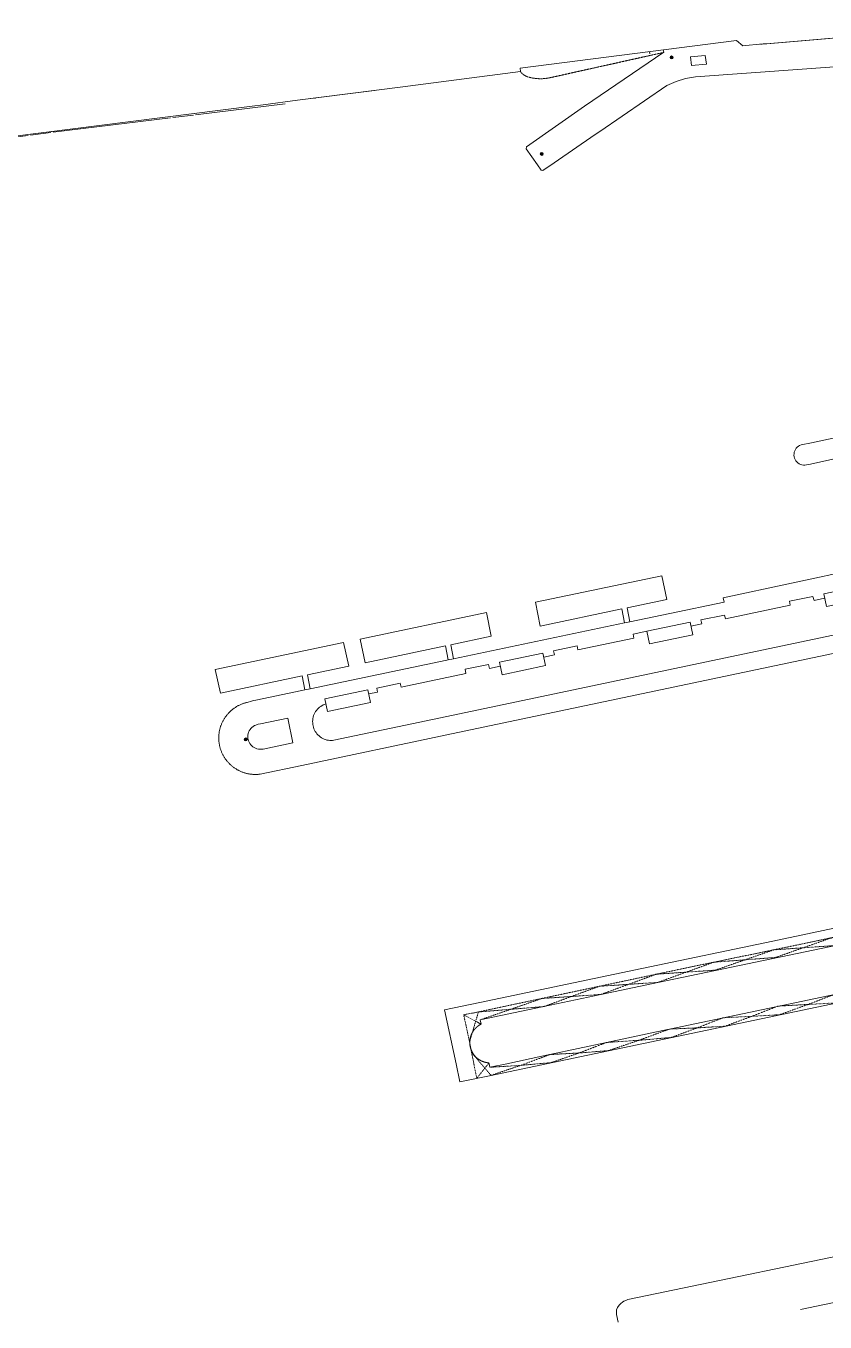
# Model space of a CAD drawing. Header units: millimetres. Extents: x 833924389 to 835767163, y 817400000 to 818811854.
# Drawn here: x 834952826 to 835226149, y 817564473 to 818008032 of the extents above; entities that cross this region are included whole.
import ezdxf

# ---------------------------------------------------------------- set-up
doc = ezdxf.new("R2010")
doc.units = ezdxf.units.MM
doc.header["$LTSCALE"] = 10
doc.header["$MEASUREMENT"] = 0
doc.linetypes.add('11SW4A$0$DGN Style 3', pattern=[13.045886, 9.31849, -3.727396])
doc.linetypes.add('11SW4A$0$DGN Style 5', pattern=[6.522943, 2.795547, -3.727396])
doc.layers.add('01_Base_Plan', color=5, linetype='Continuous', lineweight=5)

msp = doc.modelspace()

# ---------------------------------------------------------------- linework, layer by layer
at = {"layer": '01_Base_Plan', "linetype": 'Continuous'}
for p, q in [((835173174, 817997335), (835174162, 817997335)), ((835173174, 817997179), (835174162, 817997179)), ((835173222, 817997484), (835174114, 817997484)), ((835173222, 817997030), (835174114, 817997030)), ((835173314, 817997611), (835173314, 817996903)), ((835173314, 817997611), (835174022, 817997611)), ((835173314, 817996903), (835174022, 817996903)), ((835173441, 817997703), (835173441, 817996811)), ((835173590, 817997751), (835173590, 817996763)), ((835173746, 817997751), (835173746, 817996763)), ((835173895, 817997703), (835173895, 817996811)), ((835174022, 817997611), (835174022, 817996903)), ((835128746, 817964320), (835129734, 817964320)), ((835128746, 817964164), (835129734, 817964164)), ((835128794, 817964469), (835129686, 817964469)), ((835128794, 817964015), (835129686, 817964015)), ((835128886, 817964596), (835128886, 817963888)), ((835128886, 817964596), (835129594, 817964596)), ((835128886, 817963888), (835129594, 817963888)), ((835129013, 817964688), (835129013, 817963796)), ((835129162, 817964736), (835129162, 817963748)), ((835129318, 817964736), (835129318, 817963748)), ((835129467, 817964688), (835129467, 817963796)), ((835129594, 817964596), (835129594, 817963888)), ((835027529, 817763932), (835028517, 817763932)), ((835027529, 817763776), (835028517, 817763776)), ((835027577, 817764081), (835028469, 817764081)), ((835027577, 817763627), (835028469, 817763627)), ((835027669, 817764208), (835027669, 817763500)), ((835027669, 817764208), (835028377, 817764208)), ((835027669, 817763500), (835028377, 817763500)), ((835027796, 817764300), (835027796, 817763408)), ((835027945, 817764348), (835027945, 817763360)), ((835028101, 817764348), (835028101, 817763360)), ((835028250, 817764300), (835028250, 817763408)), ((835028377, 817764208), (835028377, 817763500))]:
    msp.add_line(p, q, dxfattribs=at)
at = {"layer": '01_Base_Plan'}
for p, q in [((835051538, 817983330), (835051902, 817983355)), ((835009705, 817977999), (835010530, 817978057)), ((834961587, 817971929), (834961813, 817971945))]:
    msp.add_line(p, q, dxfattribs=at)
at = {"layer": '01_Base_Plan', "linetype": 'Continuous', "flags": 128}
for points in [[(835204034, 818001773), (835204650, 818001824), (835205950, 818001933), (835227369, 818003722), (835243261, 818005050), (835266419, 818008032)], [(835195823, 818003099), (835198062, 818001234), (835199046, 818001304)], [(835203749, 818001749), (835204936, 818001848), (835206235, 818001957), (835227654, 818003746)], [(835166072, 817999273), (835166179, 817998461)], [(835199046, 818001304), (835199033, 818001316)], [(835199046, 818001304), (835199058, 818001305), (835203749, 818001749)], [(835180176, 817997398), (835185156, 817997931), (835185544, 817994940), (835180500, 817994455), (835180176, 817997398)], [(835225702, 817813664), (835240478, 817816751), (835241378, 817812444), (835226602, 817809357), (835225702, 817813664)], [(835226000, 817812237), (835222368, 817811436), (835221999, 817812795), (835213977, 817811120), (835214225, 817809781), (835192065, 817805106), (835191739, 817806427), (835183657, 817804772), (835183998, 817803417), (835180284, 817802605)], [(835250000, 817804035), (835096729, 817771705)], [(835166126, 817796573), (835165215, 817800878), (835179988, 817804003), (835180899, 817799698), (835166126, 817796573)], [(835165215, 817800878), (835160521, 817799885), (835160756, 817798467), (835141614, 817794485), (835141335, 817795862), (835133285, 817794158), (835133610, 817792798), (835129910, 817792049)], [(835115666, 817785994), (835114756, 817790299), (835129577, 817793432), (835130487, 817789127), (835115666, 817785994)], [(835070081, 817779433), (835073117, 817780090), (835072794, 817781455), (835080844, 817783129), (835081157, 817781786), (835103308, 817786412), (835103069, 817787858), (835111087, 817789508), (835111412, 817788179), (835115050, 817788907)], [(835055915, 817773426), (835055012, 817777732), (835069800, 817780833), (835070703, 817776527), (835055915, 817773426)], [(835096729, 817771705), (835058164, 817763570), (835057629, 817763471), (835057273, 817763473), (835056766, 817763498), (835056262, 817763563), (835055766, 817763666), (835055277, 817763809), (835054801, 817763988), (835054340, 817764207), (835053902, 817764459), (835053480, 817764746), (835053086, 817765064), (835052719, 817765414), (835052375, 817765791), (835052066, 817766193), (835051789, 817766619), (835051547, 817767064), (835051340, 817767527), (835051172, 817768006), (835051043, 817768496), (835050949, 817768996), (835050898, 817769500), (835050887, 817770008), (835050914, 817770514), (835050980, 817771018), (835051090, 817771514), (835051234, 817771998), (835051418, 817772471), (835051641, 817772928), (835051898, 817773367), (835052187, 817773783), (835052508, 817774176), (835052863, 817774541), (835053242, 817774877), (835053648, 817775184), (835054473, 817775670), (835054777, 817775795), (835055133, 817775920), (835055377, 817775992)], [(835042367, 817771180), (835044121, 817762645), (835033937, 817760477), (835033711, 817760477), (835033328, 817760480), (835032820, 817760477), (835032316, 817760533), (835031820, 817760648), (835031344, 817760822), (835030887, 817761049), (835030465, 817761328), (835030074, 817761654), (835029727, 817762023), (835029426, 817762432), (835029172, 817762871), (835028973, 817763338), (835028828, 817763826), (835028746, 817764326), (835028719, 817764832), (835028754, 817765338), (835028848, 817765836), (835029000, 817766320), (835029207, 817766783), (835029465, 817767219), (835029777, 817767621), (835030129, 817767984), (835030523, 817768305), (835030953, 817768574), (835031414, 817768793), (835032234, 817769037), (835033102, 817769234), (835042367, 817771180)], [(835111264, 817652873), (835111202, 817653173), (835111123, 817653179), (835111081, 817653182), (835111039, 817653186), (835110997, 817653190), (835110955, 817653194), (835110913, 817653198), (835110871, 817653203), (835110829, 817653208), (835110787, 817653213), (835110745, 817653218), (835110703, 817653224), (835110661, 817653229), (835110620, 817653235), (835110578, 817653242), (835110536, 817653248), (835110494, 817653255), (835110453, 817653262), (835110411, 817653270), (835110370, 817653277), (835110328, 817653285), (835110287, 817653293), (835110246, 817653301), (835110204, 817653310), (835110163, 817653319), (835110122, 817653328), (835110081, 817653337), (835110039, 817653347), (835109998, 817653357), (835109957, 817653367), (835109917, 817653377), (835109876, 817653387), (835109835, 817653398), (835109794, 817653409), (835109753, 817653421), (835109713, 817653432), (835109672, 817653444), (835109632, 817653456), (835109592, 817653468), (835109551, 817653481), (835109511, 817653493), (835109471, 817653506), (835109431, 817653520), (835109391, 817653533), (835109351, 817653547), (835109311, 817653561), (835109271, 817653575), (835109232, 817653589), (835109192, 817653604), (835109153, 817653619), (835109113, 817653634), (835109074, 817653649), (835109035, 817653665), (835108996, 817653681), (835108957, 817653697), (835108918, 817653713), (835108879, 817653730), (835108840, 817653747), (835108802, 817653764), (835108763, 817653781), (835108725, 817653798), (835108686, 817653816), (835108648, 817653834), (835108610, 817653852), (835108572, 817653871), (835108534, 817653889), (835108496, 817653908), (835108459, 817653927), (835108421, 817653946), (835108384, 817653966), (835108347, 817653986), (835108309, 817654006), (835108272, 817654026), (835108235, 817654046), (835108199, 817654067), (835108162, 817654088), (835108125, 817654109), (835108089, 817654130), (835108053, 817654152), (835108016, 817654174), (835107980, 817654196), (835107945, 817654218), (835107909, 817654240), (835107873, 817654263), (835107838, 817654286), (835107802, 817654309), (835107767, 817654332), (835107732, 817654355), (835107697, 817654379), (835107662, 817654403), (835107628, 817654427), (835107593, 817654451), (835107559, 817654476), (835107525, 817654500), (835107491, 817654525), (835107457, 817654551), (835107423, 817654576), (835107389, 817654601), (835107356, 817654627), (835107323, 817654653), (835107289, 817654679), (835107256, 817654705), (835107224, 817654732), (835107191, 817654759), (835107158, 817654786), (835107126, 817654813), (835107094, 817654840), (835107062, 817654868), (835107030, 817654895), (835106998, 817654923), (835106967, 817654951), (835106936, 817654979), (835106904, 817655008), (835106873, 817655037), (835106843, 817655065), (835106812, 817655094), (835106781, 817655124), (835106751, 817655153), (835106721, 817655183), (835106691, 817655212), (835106661, 817655242), (835106632, 817655272), (835106602, 817655303), (835106573, 817655333), (835106544, 817655364), (835106515, 817655394), (835106487, 817655425), (835106458, 817655457), (835106430, 817655488), (835106402, 817655519), (835106374, 817655551), (835106346, 817655583), (835106319, 817655615), (835106291, 817655647), (835106264, 817655679), (835106237, 817655712), (835106210, 817655744), (835106184, 817655777), (835106157, 817655810), (835106131, 817655843), (835106105, 817655877), (835106080, 817655910), (835106054, 817655944), (835106029, 817655977), (835106004, 817656011), (835105979, 817656045), (835105954, 817656079), (835105929, 817656114), (835105905, 817656148), (835105881, 817656183), (835105857, 817656218), (835105833, 817656253), (835105810, 817656288), (835105787, 817656323), (835105763, 817656358), (835105741, 817656394), (835105718, 817656429), (835105696, 817656465), (835105673, 817656501), (835105651, 817656537), (835105630, 817656573), (835105608, 817656609), (835105587, 817656646), (835105566, 817656682), (835105545, 817656719), (835105524, 817656756), (835105504, 817656793), (835105483, 817656830), (835105463, 817656867), (835105444, 817656904), (835105424, 817656941), (835105405, 817656979), (835105386, 817657017), (835105367, 817657054), (835105348, 817657092), (835105330, 817657130), (835105311, 817657168), (835105293, 817657206), (835105276, 817657245), (835105258, 817657283), (835105241, 817657322), (835105224, 817657360), (835105207, 817657399), (835105190, 817657438), (835105174, 817657477), (835105158, 817657516), (835105142, 817657555), (835105126, 817657594), (835105111, 817657633), (835105096, 817657673), (835105081, 817657712), (835105066, 817657752), (835105052, 817657791), (835105038, 817657831), (835105024, 817657871), (835105010, 817657911), (835104996, 817657951), (835104983, 817657991), (835104970, 817658031), (835104957, 817658071), (835104945, 817658111), (835104932, 817658152), (835104920, 817658192), (835104909, 817658233), (835104897, 817658273), (835104886, 817658314), (835104875, 817658355), (835104864, 817658395), (835104853, 817658436), (835104843, 817658477), (835104833, 817658518), (835104823, 817658559), (835104813, 817658600), (835104804, 817658641), (835104795, 817658683), (835104786, 817658724), (835104777, 817658765), (835104769, 817658807), (835104761, 817658848), (835104753, 817658890), (835104746, 817658931), (835104738, 817658973), (835104731, 817659014), (835104724, 817659056), (835104718, 817659097), (835104711, 817659139), (835104705, 817659181), (835104699, 817659223), (835104694, 817659265), (835104688, 817659306), (835104683, 817659348), (835104678, 817659390), (835104674, 817659432), (835104669, 817659474), (835104665, 817659516), (835104662, 817659558), (835104658, 817659600), (835104655, 817659642), (835104652, 817659684), (835104649, 817659727), (835104646, 817659769), (835104644, 817659811), (835104642, 817659853), (835104640, 817659895), (835104638, 817659937), (835104637, 817659979), (835104636, 817660022), (835104635, 817660064), (835104635, 817660106), (835104634, 817660148), (835104634, 817660190), (835104635, 817660233), (835104635, 817660275), (835104636, 817660317), (835104637, 817660359), (835104638, 817660401), (835104639, 817660444), (835104641, 817660486), (835104643, 817660528), (835104645, 817660570), (835104648, 817660612), (835104651, 817660654), (835104654, 817660696), (835104657, 817660738), (835104661, 817660780), (835104664, 817660822), (835104668, 817660864), (835104673, 817660906), (835104677, 817660948), (835104682, 817660990), (835104687, 817661032), (835104692, 817661074), (835104698, 817661116), (835104704, 817661158), (835104710, 817661200), (835104716, 817661241), (835104722, 817661283), (835104729, 817661325), (835104736, 817661366), (835104744, 817661408), (835104751, 817661449), (835104759, 817661491), (835104767, 817661532), (835104775, 817661574), (835104784, 817661615), (835104792, 817661656), (835104802, 817661697), (835104811, 817661739), (835104820, 817661780), (835104830, 817661821), (835104840, 817661862), (835104850, 817661903), (835104861, 817661943), (835104872, 817661984), (835104883, 817662025), (835104894, 817662066), (835104905, 817662106), (835104917, 817662147), (835104929, 817662187), (835104941, 817662228), (835104954, 817662268), (835104967, 817662308), (835104979, 817662348), (835104993, 817662389), (835105006, 817662429), (835105020, 817662468), (835105034, 817662508), (835105048, 817662548), (835105062, 817662588), (835105077, 817662627), (835105092, 817662667), (835105107, 817662706), (835105122, 817662745), (835105138, 817662785), (835105154, 817662824), (835105170, 817662863), (835105186, 817662902), (835105202, 817662941), (835105219, 817662979), (835105236, 817663018), (835105253, 817663057), (835105271, 817663095), (835105289, 817663133), (835105306, 817663171), (835105325, 817663210), (835105343, 817663248), (835105362, 817663285), (835105380, 817663323), (835105399, 817663361), (835105419, 817663398), (835105438, 817663436), (835105458, 817663473), (835105478, 817663510), (835105498, 817663547), (835105518, 817663584), (835105539, 817663621), (835105560, 817663658), (835105581, 817663694), (835105602, 817663731), (835105624, 817663767), (835105645, 817663803), (835105667, 817663839), (835105690, 817663875), (835105712, 817663911), (835105734, 817663947), (835105757, 817663982), (835105780, 817664018), (835105804, 817664053), (835105827, 817664088), (835105851, 817664123), (835105874, 817664158), (835105898, 817664192), (835105923, 817664227), (835105947, 817664261), (835105972, 817664296), (835105997, 817664330), (835106022, 817664364), (835106047, 817664397), (835106073, 817664431), (835106098, 817664464), (835106124, 817664498), (835106150, 817664531), (835106177, 817664564), (835106203, 817664597), (835106230, 817664629), (835106257, 817664662), (835106284, 817664694), (835106311, 817664726), (835106339, 817664759), (835106366, 817664790), (835106394, 817664822), (835106422, 817664854), (835106450, 817664885), (835106479, 817664916), (835106507, 817664947), (835106536, 817664978), (835106565, 817665009), (835106594, 817665039), (835106624, 817665070), (835106653, 817665100), (835106683, 817665130), (835106713, 817665159), (835106743, 817665189), (835106773, 817665218), (835106804, 817665248), (835106834, 817665277), (835106865, 817665306), (835106896, 817665334), (835106927, 817665363), (835106958, 817665391), (835106990, 817665419), (835107021, 817665447), (835107053, 817665475), (835107085, 817665503), (835107085, 817665503), (835107117, 817665530), (835107150, 817665557), (835107182, 817665584), (835107215, 817665611), (835107248, 817665637), (835107280, 817665664), (835107314, 817665690), (835107347, 817665716), (835107380, 817665742), (835107414, 817665767), (835107447, 817665793), (835107481, 817665818), (835107515, 817665843), (835107550, 817665868), (835107584, 817665892), (835107618, 817665916), (835107653, 817665941), (835107688, 817665965), (835107723, 817665988), (835107758, 817666012), (835107793, 817666035), (835107828, 817666058), (835107864, 817666081), (835107899, 817666104), (835107935, 817666126), (835107971, 817666148), (835108007, 817666170), (835108043, 817666192), (835108079, 817666214), (835108116, 817666235), (835108152, 817666256), (835108189, 817666277), (835108225, 817666298), (835108262, 817666319), (835108299, 817666339), (835108336, 817666359), (835108374, 817666379), (835108481, 817666435), (835108182, 817667890), (835129422, 817672396), (835129988, 817672443), (835149450, 817676562), (835160811, 817678967), (835168967, 817680703), (835250000, 817697586)], [(835250000, 817680892), (835172906, 817664721), (835172224, 817664577), (835151428, 817660145), (835131987, 817656002), (835129263, 817655422), (835117265, 817652873)], [(835117265, 817652873), (835111514, 817651651), (835111264, 817652873)]]:
    msp.add_lwpolyline(points, dxfattribs=at)
at = {"layer": '01_Base_Plan', "flags": 128}
for points in [[(835195823, 818003099), (835121872, 817993587)], [(835241972, 817994992), (835218276, 817993231), (835181814, 817990645), (835178450, 817990026), (835175182, 817989017), (835172054, 817987633), (835149146, 817971933), (835147540, 817970859), (835133531, 817961207), (835129656, 817958537), (835129061, 817958662), (835127774, 817960514), (835123952, 817966011), (835124058, 817966639), (835143850, 817980517), (835170985, 817999032)], [(835170778, 817999878), (835170985, 817999032)], [(835122025, 817992397), (835080775, 817987090)], [(835122025, 817992397), (835080775, 817987090)], [(835121872, 817993587), (835122025, 817992397)], [(835121872, 817993587), (835122025, 817992397)], [(835045716, 817982581), (835080775, 817987090)], [(835045716, 817982581), (835072010, 817985963)], [(834855966, 817958604), (834855973, 817958605), (835030239, 817980590)], [(835030239, 817980590), (835033973, 817981070), (835045716, 817982581)], [(835030239, 817980590), (835033973, 817981070), (835045716, 817982581)], [(835221515, 817865411), (835250000, 817871497)], [(835220573, 817857991), (835219754, 817857811), (835219250, 817857748), (835218742, 817857758), (835218242, 817857840), (835217758, 817857992), (835217301, 817858211), (835216879, 817858494), (835216500, 817858834), (835216176, 817859225), (835215910, 817859658), (835215711, 817860123), (835215578, 817860613), (835215520, 817861117), (835215531, 817861623), (835215613, 817862123), (835215770, 817862605), (835215992, 817863063), (835216277, 817863480), (835216621, 817863855), (835217012, 817864178), (835217445, 817864439), (835217937, 817864646), (835221515, 817865411)], [(835250000, 817864474), (835220573, 817857991)], [(835173035, 817806980), (835191617, 817810881), (835191293, 817812355), (835238035, 817822313), (835240168, 817825750), (835238342, 817834134)], [(835159365, 817804111), (835158434, 817808922), (835172016, 817811773), (835170299, 817819851), (835127100, 817810783), (835128670, 817802675), (835156652, 817808548), (835157583, 817803737)], [(835097259, 817791075), (835096328, 817795886), (835068905, 817790130), (835067188, 817798208), (835110347, 817807267), (835111916, 817799158), (835098112, 817796261), (835099044, 817791449)], [(835099044, 817791449), (835157583, 817803737)], [(835157583, 817803737), (835159365, 817804111)], [(835159365, 817804111), (835173035, 817806980)], [(835048271, 817780792), (835047340, 817785603), (835019418, 817779742), (835017588, 817787796), (835061438, 817797001), (835063230, 817788939), (835049089, 817785971), (835050021, 817781159)], [(835250000, 817797703), (835096729, 817765412)], [(835050021, 817781159), (835096729, 817790963)], [(835096729, 817790963), (835097259, 817791075)], [(835097259, 817791075), (835099044, 817791449)], [(835048271, 817780792), (835050021, 817781159)], [(835047198, 817754977), (835032938, 817751973), (835032707, 817751945), (835032477, 817751922), (835032242, 817751902), (835032012, 817751887), (835031781, 817751875), (835031547, 817751869), (835031312, 817751865), (835031082, 817751867), (835030848, 817751873), (835030617, 817751885), (835030383, 817751898), (835030152, 817751918), (835029922, 817751941), (835029688, 817751969), (835029457, 817752002), (835029230, 817752037), (835029000, 817752078), (835028770, 817752123), (835028543, 817752172), (835028316, 817752225), (835028090, 817752283), (835027867, 817752344), (835027645, 817752410), (835027422, 817752480), (835027199, 817752555), (835026980, 817752633), (835026766, 817752715), (835026547, 817752801), (835026332, 817752891), (835026121, 817752984), (835025910, 817753082), (835025699, 817753186), (835025492, 817753291), (835025289, 817753400), (835025086, 817753514), (835024883, 817753631), (835024684, 817753752), (835024488, 817753877), (835024293, 817754004), (835024102, 817754137), (835023914, 817754271), (835023727, 817754410), (835023543, 817754553), (835023359, 817754697), (835023184, 817754848), (835023008, 817755000), (835022832, 817755154), (835022664, 817755312), (835022496, 817755475), (835022332, 817755641), (835022172, 817755809), (835022012, 817755979), (835021859, 817756152), (835021707, 817756328), (835021559, 817756508), (835021414, 817756689), (835021273, 817756875), (835021137, 817757062), (835021000, 817757252), (835020871, 817757445), (835020742, 817757639), (835020621, 817757836), (835020500, 817758035), (835020383, 817758236), (835020273, 817758439), (835020164, 817758646), (835020059, 817758854), (835019957, 817759062), (835019863, 817759273), (835019770, 817759488), (835019680, 817759703), (835019594, 817759918), (835019516, 817760137), (835019438, 817760355), (835019363, 817760576), (835019297, 817760799), (835019230, 817761021), (835019172, 817761246), (835019117, 817761473), (835019062, 817761699), (835019016, 817761926), (835018973, 817762154), (835018934, 817762383), (835018898, 817762613), (835018867, 817762844), (835018844, 817763074), (835018820, 817763305), (835018801, 817763537), (835018789, 817763770), (835018781, 817764002), (835018777, 817764232), (835018777, 817764465), (835018781, 817764697), (835018789, 817764930), (835018801, 817765162), (835018816, 817765395), (835018840, 817765625), (835018863, 817765855), (835018895, 817766086), (835018930, 817766316), (835018969, 817766545), (835019008, 817766773), (835019055, 817767002), (835019109, 817767229), (835019164, 817767453), (835019223, 817767678), (835019285, 817767900), (835019355, 817768123), (835019426, 817768344), (835019504, 817768564), (835019582, 817768781), (835019668, 817768998), (835019754, 817769213), (835019848, 817769426), (835019945, 817769639), (835020043, 817769848), (835020148, 817770055), (835020258, 817770262), (835020367, 817770465), (835020484, 817770666), (835020602, 817770867), (835020727, 817771064), (835020852, 817771258), (835020980, 817771451), (835021117, 817771641), (835021254, 817771828), (835021395, 817772014), (835021539, 817772195), (835021688, 817772375), (835021836, 817772553), (835021992, 817772727), (835022148, 817772898), (835022309, 817773066), (835022473, 817773230), (835022641, 817773393), (835022809, 817773553), (835022980, 817773707), (835023156, 817773861), (835023336, 817774010), (835023516, 817774156), (835023699, 817774299), (835023887, 817774438), (835024074, 817774572), (835024266, 817774705), (835024461, 817774834), (835024656, 817774959), (835024855, 817775080), (835025055, 817775197), (835025258, 817775311), (835025465, 817775422), (835025672, 817775527), (835025879, 817775631), (835026090, 817775729), (835026301, 817775822), (835026516, 817775914), (835026734, 817776000), (835026949, 817776082), (835027168, 817776162), (835027391, 817776236), (835027613, 817776307), (835027836, 817776373), (835028059, 817776434), (835028285, 817776492), (835028512, 817776545), (835028809, 817776609), (835029648, 817776883), (835030691, 817777131), (835031406, 817777252), (835047198, 817780567)], [(835047198, 817780567), (835048271, 817780792)], [(835096729, 817765412), (835047198, 817754977)], [(835096037, 817671310), (835108102, 817673862), (835137923, 817680146), (835163517, 817685517), (835208229, 817694881), (835248643, 817703355), (835250000, 817703638)], [(835130918, 817652873), (835230394, 817673721), (835230471, 817673737), (835250000, 817677830)], [(835096037, 817671310), (835099937, 817652873)], [(835099937, 817652873), (835101252, 817646655)], [(835101252, 817646655), (835111916, 817648890), (835130918, 817652873)], [(835155412, 817564473), (835154863, 817567076), (835154773, 817567711), (835154805, 817568117), (835154859, 817568623), (835155176, 817569432), (835155750, 817570236), (835156316, 817570838), (835156832, 817571262), (835157320, 817571584), (835157957, 817571881), (835158648, 817572150), (835250000, 817591111)], [(835250000, 817575451), (835217699, 817568827)]]:
    msp.add_lwpolyline(points, dxfattribs=at)
at = {"layer": '01_Base_Plan', "linetype": '11SW4A$0$DGN Style 3', "flags": 128}
msp.add_lwpolyline([(835170831, 817998927), (835132251, 817990347), (835132181, 817990331), (835132112, 817990316), (835132042, 817990301), (835131973, 817990286), (835131903, 817990272), (835131833, 817990258), (835131763, 817990244), (835131693, 817990231), (835131624, 817990218), (835131554, 817990205), (835131483, 817990193), (835131413, 817990181), (835131343, 817990169), (835131273, 817990158), (835131203, 817990147), (835131132, 817990136), (835131062, 817990126), (835130992, 817990116), (835130921, 817990106), (835130851, 817990096), (835130780, 817990087), (835130709, 817990079), (835130639, 817990070), (835130568, 817990062), (835130497, 817990054), (835130427, 817990047), (835130356, 817990040), (835130285, 817990033), (835130214, 817990026), (835130143, 817990020), (835130072, 817990014), (835130001, 817990009), (835129931, 817990004), (835129860, 817989999), (835129789, 817989994), (835129718, 817989990), (835129647, 817989986), (835129575, 817989983), (835129504, 817989979), (835129433, 817989977), (835129362, 817989974), (835129291, 817989972), (835129220, 817989970), (835129149, 817989968), (835129078, 817989967), (835129007, 817989966), (835128935, 817989966), (835128864, 817989965), (835128793, 817989965), (835128722, 817989966), (835128651, 817989967), (835128580, 817989968), (835128509, 817989969), (835128438, 817989971), (835128366, 817989973), (835128295, 817989975), (835128224, 817989978), (835128153, 817989981), (835128082, 817989984), (835128011, 817989988), (835127940, 817989992), (835127869, 817989996), (835127798, 817990001), (835127727, 817990006), (835127656, 817990011), (835127585, 817990017), (835127514, 817990023), (835127443, 817990029), (835127373, 817990036), (835127302, 817990043), (835127231, 817990050), (835127160, 817990058), (835127090, 817990066), (835127019, 817990074), (835126948, 817990083), (835126878, 817990092), (835126807, 817990101), (835126737, 817990110), (835126666, 817990120), (835126596, 817990130), (835126525, 817990141), (835126455, 817990152), (835126385, 817990163), (835126315, 817990175), (835126245, 817990187), (835126174, 817990199), (835126104, 817990211), (835126034, 817990224), (835125965, 817990237), (835125895, 817990251), (835125825, 817990264), (835125755, 817990279), (835125686, 817990293), (835125616, 817990308), (835125546, 817990323), (835125477, 817990338), (835125408, 817990354), (835125338, 817990370), (835125269, 817990386), (835125269, 817990386), (835125200, 817990403), (835125131, 817990420), (835125062, 817990437), (835124993, 817990455), (835124924, 817990473), (835124855, 817990491), (835124787, 817990510), (835124718, 817990529), (835124650, 817990548), (835124582, 817990569), (835124514, 817990591), (835124446, 817990613), (835124379, 817990636), (835124312, 817990660), (835124246, 817990685), (835124179, 817990711), (835124113, 817990738), (835124048, 817990766), (835123983, 817990794), (835123918, 817990824), (835123853, 817990854), (835123789, 817990885), (835123726, 817990917), (835123663, 817990949), (835123600, 817990983), (835123537, 817991017), (835123476, 817991052), (835123414, 817991088), (835123353, 817991125), (835123293, 817991163), (835123233, 817991201), (835123174, 817991240), (835123115, 817991280), (835123056, 817991321), (835122998, 817991362), (835122941, 817991404), (835122884, 817991447), (835122828, 817991491), (835122773, 817991535), (835122718, 817991580), (835122663, 817991626), (835122609, 817991673), (835122556, 817991720), (835122504, 817991768), (835122452, 817991817), (835122401, 817991866), (835122350, 817991916), (835122300, 817991966), (835122251, 817992018), (835122202, 817992070), (835122154, 817992122), (835122107, 817992175), (835122025, 817992397)], dxfattribs=at)
at = {"layer": '01_Base_Plan', "ltscale": 10, "flags": 128}
for points in [[(835010876, 817977595), (835041463, 817981347)], [(834962154, 817971618), (835002293, 817976542)], [(835003088, 817976639), (835010081, 817977497)], [(834913421, 817961174), (834922704, 817962337), (834936203, 817963866), (834937939, 817965108), (834938643, 817966640), (834938842, 817968758), (834953557, 817970563)], [(834954352, 817970661), (834961359, 817971520)], [(834954352, 817970661), (834961359, 817971520)]]:
    msp.add_lwpolyline(points, dxfattribs=at)
at = {"layer": '01_Base_Plan', "linetype": '11SW4A$0$DGN Style 5', "flags": 128}
for points in [[(835102529, 817669631), (835107610, 817670596), (835129292, 817675204), (835148931, 817679378), (835168452, 817683526), (835175810, 817685090), (835188047, 817687616), (835208582, 817691854), (835245557, 817699594), (835250000, 817700483)], [(835250000, 817700483), (835239025, 817696771), (835228804, 817693274), (835218647, 817692561), (835208582, 817691854), (835198781, 817688444), (835188596, 817684900), (835178661, 817684223), (835168452, 817683526), (835158951, 817680052), (835149474, 817676586), (835139401, 817675896), (835129292, 817675204), (835118659, 817671519), (835108182, 817667890)], [(835129988, 817672443), (835139401, 817675896), (835148931, 817679378), (835158951, 817680052), (835168992, 817680727), (835178661, 817684223), (835188047, 817687616), (835198781, 817688444), (835209236, 817689251), (835218647, 817692561), (835228083, 817695880), (835239025, 817696771), (835250000, 817697586)], [(835250000, 817680872), (835240479, 817677373), (835230471, 817673737), (835230432, 817673723), (835230394, 817673721), (835220288, 817673167), (835210091, 817672609), (835201056, 817669090), (835191922, 817665736), (835182451, 817665159), (835172931, 817664745), (835162478, 817660908), (835152084, 817657374), (835142029, 817656565), (835132011, 817656026), (835123554, 817652873)], [(835250000, 817677830), (835240479, 817677373), (835229734, 817676757), (835220288, 817673167), (835210642, 817669668), (835201056, 817669090), (835191262, 817668624), (835182451, 817665159), (835173464, 817661852), (835162478, 817660908), (835151452, 817660169), (835142029, 817656565), (835132462, 817653265), (835128141, 817652873)], [(835107610, 817670596), (835106660, 817667413), (835104654, 817660696)], [(835129988, 817672443), (835118659, 817671519), (835107610, 817670596)], [(835108481, 817666435), (835106660, 817667413), (835102529, 817669631)], [(835106015, 817652873), (835105275, 817656602), (835104328, 817661380), (835102529, 817669631)], [(835108486, 817652873), (835105275, 817656602)], [(835107008, 817647866), (835106015, 817652873)], [(835107008, 817647866), (835109779, 817651372), (835110965, 817652873)], [(835111916, 817648890), (835109779, 817651372), (835108486, 817652873)], [(835110965, 817652873), (835111202, 817653173)], [(835128141, 817652873), (835122081, 817652324), (835111539, 817651676)], [(835123554, 817652873), (835122081, 817652324), (835112044, 817648959)]]:
    msp.add_lwpolyline(points, dxfattribs=at)
at = {"layer": '01_Base_Plan', "linetype": 'Continuous'}
for centre in [(835173668, 817997257), (835129240, 817964242), (835028023, 817763854)]:
    msp.add_circle(centre, 500, dxfattribs=at)

doc.saveas('drawing.dxf')
